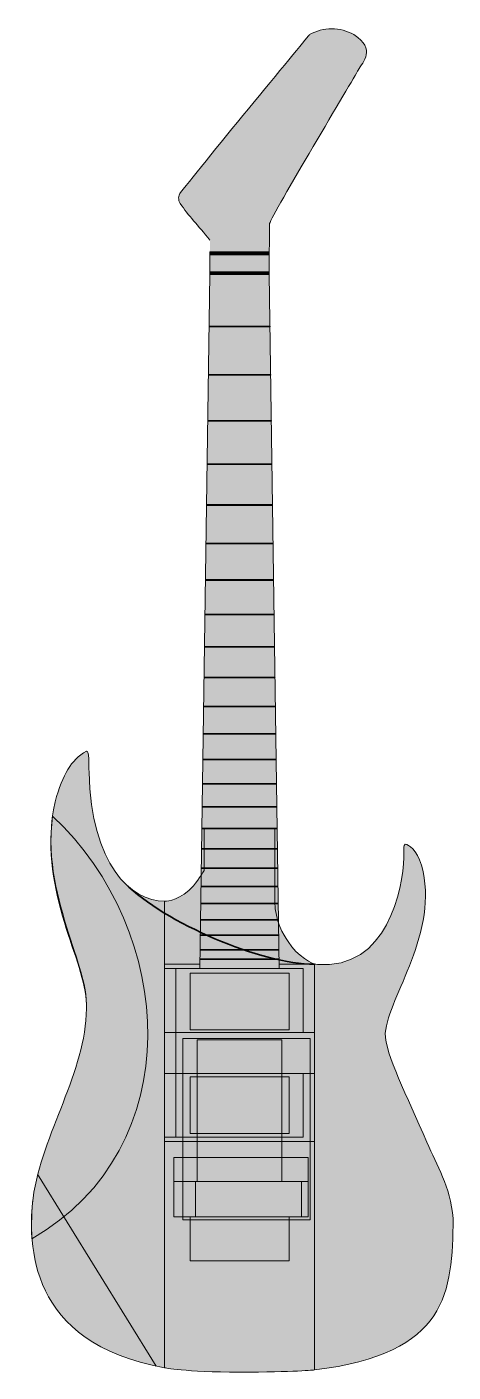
# Model space of a CAD drawing. Header units: millimetres. Extents: x 146 to 447, y -1033 to -84.
import ezdxf

# ---------------------------------------------------------------- set-up
doc = ezdxf.new("R2010")
doc.units = ezdxf.units.MM
doc.header["$MEASUREMENT"] = 0
doc.layers.add('Layer 1', color=7, linetype='Continuous')

# ---------------------------------------------------------------- blocks, each defined once
blk = doc.blocks.new('block 4')
at = {"layer": 'Layer 1', "true_color": 0x000033}
blk.add_hatch(color=178, dxfattribs=at).paths.add_polyline_path([(346.2, -925.74), (256.2, -925.74), (256.2, -797.74), (346.2, -797.74)])
at = {"layer": 'Layer 1', "true_color": 0x031ca6}
blk.add_hatch(color=164, dxfattribs=at).paths.add_polyline_path([(326.2, -898.74), (266.2, -898.74), (266.2, -798.74), (326.2, -798.74)])
at = {"layer": 'Layer 1', "lineweight": 0}
for points in [[(346.2, -925.74), (256.2, -925.74), (256.2, -797.74), (346.2, -797.74), (346.2, -925.74)], [(326.2, -898.74), (266.2, -898.74), (266.2, -798.74), (326.2, -798.74), (326.2, -898.74)]]:
    blk.add_lwpolyline(points, dxfattribs=at)
blk = doc.blocks.new('block 5')
at = {"layer": 'Layer 1', "true_color": 0xf23005}
h = blk.add_hatch(color=20, dxfattribs=at)
h.dxf.hatch_style = 2
edge = h.paths.add_edge_path()
edge.add_spline(control_points=[(271.17, -649.73), (271.17, -649.73), (312.41, -649.73), (321.23, -649.73), (321.23, -655.65), (321.23, -686.33), (321.23, -700.92), (321.23, -715.51), (327.13, -724.26), (330.54, -729.18), (336.53, -739.91), (349.2, -745.35), (349.2, -745.35), (349.2, -745.35), (349.2, -1031.65), (349.2, -1031.65), (349.2, -1031.65), (335.04, -1033.17), (296.12, -1033.17), (257.19, -1033.17), (243.2, -1030.08), (243.2, -1030.08), (243.2, -1030.08), (243.2, -700.78), (243.2, -700.78), (243.2, -700.78), (251.04, -701.33), (260.44, -693.25), (264.7, -689.43), (269.12, -682.68), (271.17, -679.15), (271.17, -673.11), (271.17, -649.73), (271.17, -649.73)], knot_values=[0, 0, 0, 0, 1, 1, 1, 2, 2, 2, 3, 3, 3, 4, 4, 4, 5, 5, 5, 6, 6, 6, 7, 7, 7, 8, 8, 8, 9, 9, 9, 10, 10, 10, 11, 11, 11, 11], degree=3, periodic=1)
h = blk.add_hatch(color=20, dxfattribs=at)
h.dxf.hatch_style = 2
h.paths.add_polyline_path([(349.2, -822.33), (243.2, -822.33), (243.2, -793.4), (349.2, -793.4)])
at = {"layer": 'Layer 1', "lineweight": 0}
blk.add_lwpolyline([(349.2, -822.33), (243.2, -822.33), (243.2, -793.4), (349.2, -793.4), (349.2, -822.33)], dxfattribs=at)
blk.add_open_spline([(271.17, -649.73), (271.17, -649.73), (312.41, -649.73), (321.23, -649.73), (321.23, -655.65), (321.23, -686.33), (321.23, -700.92), (321.23, -715.51), (327.13, -724.26), (330.54, -729.18), (336.53, -739.91), (349.2, -745.35), (349.2, -745.35), (349.2, -745.35), (349.2, -1031.65), (349.2, -1031.65), (349.2, -1031.65), (335.04, -1033.17), (296.12, -1033.17), (257.19, -1033.17), (243.2, -1030.08), (243.2, -1030.08), (243.2, -1030.08), (243.2, -700.78), (243.2, -700.78), (243.2, -700.78), (251.04, -701.33), (260.44, -693.25), (264.7, -689.43), (269.12, -682.68), (271.17, -679.15), (271.17, -673.11), (271.17, -649.73), (271.17, -649.73)], degree=3, knots=[0, 0, 0, 0, 1, 1, 1, 2, 2, 2, 3, 3, 3, 4, 4, 4, 5, 5, 5, 6, 6, 6, 7, 7, 7, 8, 8, 8, 9, 9, 9, 10, 10, 10, 11, 11, 11, 11], dxfattribs=at)
blk = doc.blocks.new('block 8')
at = {"layer": 'Layer 1', "true_color": 0xffffff}
blk.add_hatch(color=7, dxfattribs=at).paths.add_polyline_path([(249.76, -881.63), (249.76, -898.63), (344.76, -898.63), (344.76, -881.63)])
at = {"layer": 'Layer 1', "lineweight": 0}
blk.add_lwpolyline([(249.76, -881.63), (249.76, -898.63), (344.76, -898.63), (344.76, -881.63), (249.76, -881.63)], dxfattribs=at)
blk = doc.blocks.new('block 7')
at = {"layer": 'Layer 1'}
blk.add_blockref('block 8', (0, 0), dxfattribs=at)
blk = doc.blocks.new('block 6')
at = {"layer": 'Layer 1', "true_color": 0x000033}
for points in [[(344.76, -923.63), (249.76, -923.63), (249.76, -881.63), (344.76, -881.63)], [(261.2, -954.63), (261.2, -923.63), (331.2, -923.63), (331.2, -954.63)]]:
    blk.add_hatch(color=178, dxfattribs=at).paths.add_polyline_path(points)
at = {"layer": 'Layer 1', "true_color": 0xffffff}
blk.add_hatch(color=7, dxfattribs=at).paths.add_polyline_path([(264.98, -898.63), (339.98, -898.63), (339.98, -923.63), (264.98, -923.63)])
at = {"layer": 'Layer 1', "lineweight": 0}
for points in [[(344.76, -923.63), (249.76, -923.63), (249.76, -881.63), (344.76, -881.63), (344.76, -923.63)], [(264.98, -898.63), (339.98, -898.63), (339.98, -923.63), (264.98, -923.63), (264.98, -898.63)], [(261.2, -954.63), (261.2, -923.63), (331.2, -923.63), (331.2, -954.63), (261.2, -954.63)]]:
    blk.add_lwpolyline(points, dxfattribs=at)
at = {"layer": 'Layer 1'}
blk.add_blockref('block 7', (0, 0), dxfattribs=at)
blk = doc.blocks.new('block 3')
at = {"layer": 'Layer 1'}
for name in ['block 5', 'block 4', 'block 6']:
    blk.add_blockref(name, (0, 0), dxfattribs=at)
blk = doc.blocks.new('block 11')
at = {"layer": 'Layer 1', "true_color": 0xffffff}
blk.add_hatch(color=7, dxfattribs=at).paths.add_polyline_path([(317.21, -258.56), (275.21, -258.56), (268.2, -748.4), (324.2, -748.4)])
at = {"layer": 'Layer 1', "lineweight": 0}
blk.add_lwpolyline([(317.21, -258.56), (275.21, -258.56), (268.2, -748.4), (324.2, -748.4), (317.21, -258.56)], dxfattribs=at)
blk = doc.blocks.new('block 10')
at = {"layer": 'Layer 1'}
blk.add_blockref('block 11', (0, 0), dxfattribs=at)
blk = doc.blocks.new('block 12')
at = {"layer": 'Layer 1', "true_color": 0x000000}
for points in [[(317.73, -295.45), (274.68, -295.45), (274.69, -294.92), (317.73, -294.92)], [(318.22, -329.59), (274.19, -329.59), (274.2, -329.06), (318.21, -329.06)], [(318.68, -361.99), (273.73, -361.99), (273.73, -361.46), (318.68, -361.46)], [(319.12, -392.58), (273.29, -392.58), (273.3, -392.05), (319.11, -392.05)], [(319.53, -421.44), (272.88, -421.44), (272.88, -420.91), (319.52, -420.91)], [(319.92, -448.69), (272.49, -448.69), (272.49, -448.16), (319.91, -448.16)], [(320.29, -474.41), (272.12, -474.41), (272.13, -473.88), (320.28, -473.88)], [(320.64, -498.68), (271.77, -498.68), (271.78, -498.15), (320.63, -498.15)], [(320.96, -521.59), (271.44, -521.59), (271.45, -521.06), (320.95, -521.06)], [(321.27, -543.22), (271.14, -543.22), (271.14, -542.69), (321.26, -542.69)], [(321.56, -563.63), (270.84, -563.63), (270.85, -563.1), (321.55, -563.1)], [(321.84, -582.89), (270.57, -582.89), (270.58, -582.36), (321.83, -582.36)], [(322.1, -601.08), (270.31, -601.08), (270.32, -600.55), (322.09, -600.55)], [(322.34, -618.24), (270.06, -618.24), (270.07, -617.71), (322.33, -617.71)], [(322.57, -634.44), (269.83, -634.44), (269.84, -633.91), (322.57, -633.91)], [(322.79, -649.73), (269.61, -649.73), (269.62, -649.2), (322.78, -649.2)], [(323, -664.17), (269.41, -664.17), (269.41, -663.64), (322.99, -663.64)], [(323.19, -677.79), (269.21, -677.79), (269.22, -677.26), (323.19, -677.26)], [(323.38, -690.65), (269.03, -690.65), (269.03, -690.12), (323.37, -690.12)], [(323.55, -702.79), (268.85, -702.79), (268.86, -702.26), (323.54, -702.26)], [(323.71, -714.24), (268.69, -714.24), (268.7, -713.71), (323.71, -713.71)], [(323.87, -725.05), (268.53, -725.05), (268.54, -724.52), (323.86, -724.52)], [(324.02, -735.45), (268.39, -735.45), (268.39, -734.92), (324.01, -734.92)], [(324.11, -742.08), (268.29, -742.08), (268.3, -741.55), (324.1, -741.55)]]:
    blk.add_hatch(color=178, dxfattribs=at).paths.add_polyline_path(points)
at = {"layer": 'Layer 1', "lineweight": 0}
for points in [[(317.73, -295.45), (274.68, -295.45), (274.69, -294.92), (317.73, -294.92), (317.73, -295.45)], [(318.22, -329.59), (274.19, -329.59), (274.2, -329.06), (318.21, -329.06), (318.22, -329.59)], [(318.68, -361.99), (273.73, -361.99), (273.73, -361.46), (318.68, -361.46), (318.68, -361.99)], [(319.12, -392.58), (273.29, -392.58), (273.3, -392.05), (319.11, -392.05), (319.12, -392.58)], [(319.53, -421.44), (272.88, -421.44), (272.88, -420.91), (319.52, -420.91), (319.53, -421.44)], [(319.92, -448.69), (272.49, -448.69), (272.49, -448.16), (319.91, -448.16), (319.92, -448.69)], [(320.29, -474.41), (272.12, -474.41), (272.13, -473.88), (320.28, -473.88), (320.29, -474.41)], [(320.64, -498.68), (271.77, -498.68), (271.78, -498.15), (320.63, -498.15), (320.64, -498.68)], [(320.96, -521.59), (271.44, -521.59), (271.45, -521.06), (320.95, -521.06), (320.96, -521.59)], [(321.27, -543.22), (271.14, -543.22), (271.14, -542.69), (321.26, -542.69), (321.27, -543.22)], [(321.56, -563.63), (270.84, -563.63), (270.85, -563.1), (321.55, -563.1), (321.56, -563.63)], [(321.84, -582.89), (270.57, -582.89), (270.58, -582.36), (321.83, -582.36), (321.84, -582.89)], [(322.1, -601.08), (270.31, -601.08), (270.32, -600.55), (322.09, -600.55), (322.1, -601.08)], [(322.34, -618.24), (270.06, -618.24), (270.07, -617.71), (322.33, -617.71), (322.34, -618.24)], [(322.57, -634.44), (269.83, -634.44), (269.84, -633.91), (322.57, -633.91), (322.57, -634.44)], [(322.79, -649.73), (269.61, -649.73), (269.62, -649.2), (322.78, -649.2), (322.79, -649.73)], [(323, -664.17), (269.41, -664.17), (269.41, -663.64), (322.99, -663.64), (323, -664.17)], [(323.19, -677.79), (269.21, -677.79), (269.22, -677.26), (323.19, -677.26), (323.19, -677.79)], [(323.38, -690.65), (269.03, -690.65), (269.03, -690.12), (323.37, -690.12), (323.38, -690.65)], [(323.55, -702.79), (268.85, -702.79), (268.86, -702.26), (323.54, -702.26), (323.55, -702.79)], [(323.71, -714.24), (268.69, -714.24), (268.7, -713.71), (323.71, -713.71), (323.71, -714.24)], [(323.87, -725.05), (268.53, -725.05), (268.54, -724.52), (323.86, -724.52), (323.87, -725.05)], [(324.02, -735.45), (268.39, -735.45), (268.39, -734.92), (324.01, -734.92), (324.02, -735.45)], [(324.11, -742.08), (268.29, -742.08), (268.3, -741.55), (324.1, -741.55), (324.11, -742.08)]]:
    blk.add_lwpolyline(points, dxfattribs=at)
blk = doc.blocks.new('block 15')
at = {"layer": 'Layer 1', "true_color": 0x0f30d1}
blk.add_hatch(color=162, dxfattribs=at).paths.add_polyline_path([(275.2, -242.56), (275.2, -258.56), (317.2, -258.56), (317.2, -242.56)])
at = {"layer": 'Layer 1', "lineweight": 0}
blk.add_lwpolyline([(275.2, -242.56), (275.2, -258.56), (317.2, -258.56), (317.2, -242.56), (275.2, -242.56)], dxfattribs=at)
blk = doc.blocks.new('block 14')
at = {"layer": 'Layer 1'}
blk.add_blockref('block 15', (0, 0), dxfattribs=at)
blk = doc.blocks.new('block 16')
at = {"layer": 'Layer 1', "true_color": 0xf23005}
for points in [[(278.7, -258.56), (275.2, -258.56), (275.2, -256.56), (278.7, -256.56)], [(285.71, -258.56), (278.71, -258.56), (278.71, -256.56), (285.71, -256.56)], [(292.71, -258.56), (285.71, -258.56), (285.71, -256.56), (292.71, -256.56)], [(299.71, -258.56), (292.71, -258.56), (292.71, -256.56), (299.71, -256.56)], [(306.71, -258.56), (299.71, -258.56), (299.71, -256.56), (306.71, -256.56)], [(313.71, -258.56), (306.71, -258.56), (306.71, -256.56), (313.71, -256.56)], [(317.21, -258.56), (313.71, -258.56), (313.71, -256.56), (317.21, -256.56)]]:
    blk.add_hatch(color=20, dxfattribs=at).paths.add_polyline_path(points)
at = {"layer": 'Layer 1', "lineweight": 0}
for points in [[(278.7, -258.56), (275.2, -258.56), (275.2, -256.56), (278.7, -256.56), (278.7, -258.56)], [(285.71, -258.56), (278.71, -258.56), (278.71, -256.56), (285.71, -256.56), (285.71, -258.56)], [(292.71, -258.56), (285.71, -258.56), (285.71, -256.56), (292.71, -256.56), (292.71, -258.56)], [(299.71, -258.56), (292.71, -258.56), (292.71, -256.56), (299.71, -256.56), (299.71, -258.56)], [(306.71, -258.56), (299.71, -258.56), (299.71, -256.56), (306.71, -256.56), (306.71, -258.56)], [(313.71, -258.56), (306.71, -258.56), (306.71, -256.56), (313.71, -256.56), (313.71, -258.56)], [(317.21, -258.56), (313.71, -258.56), (313.71, -256.56), (317.21, -256.56), (317.21, -258.56)]]:
    blk.add_lwpolyline(points, dxfattribs=at)
blk = doc.blocks.new('block 17')
at = {"layer": 'Layer 1', "true_color": 0xf23005}
for points in [[(278.7, -244.56), (275.2, -244.56), (275.2, -242.56), (278.7, -242.56)], [(285.7, -244.56), (278.7, -244.56), (278.7, -242.56), (285.7, -242.56)], [(292.7, -244.56), (285.7, -244.56), (285.7, -242.56), (292.7, -242.56)], [(299.7, -244.56), (292.7, -244.56), (292.7, -242.56), (299.7, -242.56)], [(306.7, -244.56), (299.7, -244.56), (299.7, -242.56), (306.7, -242.56)], [(313.7, -244.56), (306.7, -244.56), (306.7, -242.56), (313.7, -242.56)], [(317.2, -244.56), (313.7, -244.56), (313.7, -242.56), (317.2, -242.56)]]:
    blk.add_hatch(color=20, dxfattribs=at).paths.add_polyline_path(points)
at = {"layer": 'Layer 1', "lineweight": 0}
for points in [[(278.7, -244.56), (275.2, -244.56), (275.2, -242.56), (278.7, -242.56), (278.7, -244.56)], [(285.7, -244.56), (278.7, -244.56), (278.7, -242.56), (285.7, -242.56), (285.7, -244.56)], [(292.7, -244.56), (285.7, -244.56), (285.7, -242.56), (292.7, -242.56), (292.7, -244.56)], [(299.7, -244.56), (292.7, -244.56), (292.7, -242.56), (299.7, -242.56), (299.7, -244.56)], [(306.7, -244.56), (299.7, -244.56), (299.7, -242.56), (306.7, -242.56), (306.7, -244.56)], [(313.7, -244.56), (306.7, -244.56), (306.7, -242.56), (313.7, -242.56), (313.7, -244.56)], [(317.2, -244.56), (313.7, -244.56), (313.7, -242.56), (317.2, -242.56), (317.2, -244.56)]]:
    blk.add_lwpolyline(points, dxfattribs=at)
blk = doc.blocks.new('block 13')
at = {"layer": 'Layer 1'}
for name in ['block 14', 'block 17', 'block 16']:
    blk.add_blockref(name, (0, 0), dxfattribs=at)
blk = doc.blocks.new('block 9')
at = {"layer": 'Layer 1', "true_color": 0xffffff}
h = blk.add_hatch(color=7, dxfattribs=at)
edge = h.paths.add_edge_path()
edge.add_spline(control_points=[(275.3, -234.22), (266.73, -223.69), (260.06, -217.1), (254.29, -208.37), (252.71, -205.98), (252.81, -202.84), (254.58, -200.57), (271.46, -178.88), (345.65, -89.23), (345.65, -89.23), (355.17, -83.77), (367.42, -83.77), (376.98, -89.23), (393.18, -99.66), (383.22, -108.35), (380.12, -114.24), (376.98, -120.1), (319.08, -216.33), (317.46, -222.59), (317.42, -229.32), (317.2, -242.56), (317.2, -242.56), (317.2, -242.56), (275.2, -242.56), (275.2, -242.56)], knot_values=[0, 0, 0, 0, 0.352778, 0.352778, 0.352778, 0.705556, 0.705556, 0.705556, 1.058333, 1.058333, 1.058333, 1.411111, 1.411111, 1.411111, 1.763889, 1.763889, 1.763889, 2.116667, 2.116667, 2.116667, 2.469444, 2.469444, 2.469444, 2.822222, 2.822222, 2.822222, 2.822222], degree=3, periodic=0)
edge.add_line((275.2, -242.56), (275.3, -234.22))
at = {"layer": 'Layer 1', "lineweight": 0}
blk.add_open_spline([(275.3, -234.22), (266.73, -223.69), (260.06, -217.1), (254.29, -208.37), (252.71, -205.98), (252.81, -202.84), (254.58, -200.57), (271.46, -178.88), (345.65, -89.23), (345.65, -89.23), (355.17, -83.77), (367.42, -83.77), (376.98, -89.23), (393.18, -99.66), (383.22, -108.35), (380.12, -114.24), (376.98, -120.1), (319.08, -216.33), (317.46, -222.59), (317.42, -229.32), (317.2, -242.56), (317.2, -242.56), (317.2, -242.56), (275.2, -242.56), (275.2, -242.56)], degree=3, knots=[0, 0, 0, 0, 1, 1, 1, 2, 2, 2, 3, 3, 3, 4, 4, 4, 5, 5, 5, 6, 6, 6, 7, 7, 7, 8, 8, 8, 8], dxfattribs=at)
at = {"layer": 'Layer 1'}
for name in ['block 13', 'block 10', 'block 12']:
    blk.add_blockref(name, (0, 0), dxfattribs=at)
blk = doc.blocks.new('block 20')
at = {"layer": 'Layer 1', "true_color": 0x031ca6}
h = blk.add_hatch(color=164, dxfattribs=at)
edge = h.paths.add_edge_path()
edge.add_spline(control_points=[(189.83, -609.78), (189.7, -603.79), (190.31, -595), (187.96, -594.91), (176.78, -601.71), (171.64, -610.64), (165.84, -630.62), (152.49, -692.22), (189.85, -743.39), (188, -776.58), (187.95, -821.26), (156.6, -864.66), (150.29, -910.46), (146.92, -942.33), (145.93, -1012.78), (243.2, -1030.08), (243.2, -1030.08), (243.2, -700.78), (243.2, -700.78), (219.54, -700.78), (191.42, -675.29), (189.83, -609.78)], knot_values=[0, 0, 0, 0, 1, 1, 1, 2, 2, 2, 3, 3, 3, 4, 4, 4, 5, 5, 5, 6, 6, 6, 7, 7, 7, 7], degree=3, periodic=1)
at = {"layer": 'Layer 1', "lineweight": 0}
blk.add_open_spline([(189.83, -609.78), (189.7, -603.79), (190.31, -595), (187.96, -594.91), (176.78, -601.71), (171.64, -610.64), (165.84, -630.62), (152.49, -692.22), (189.85, -743.39), (188, -776.58), (187.95, -821.26), (156.6, -864.66), (150.29, -910.46), (146.92, -942.33), (145.93, -1012.78), (243.2, -1030.08), (243.2, -1030.08), (243.2, -700.78), (243.2, -700.78), (219.54, -700.78), (191.42, -675.29), (189.83, -609.78)], degree=3, knots=[0, 0, 0, 0, 1, 1, 1, 2, 2, 2, 3, 3, 3, 4, 4, 4, 5, 5, 5, 6, 6, 6, 7, 7, 7, 7], dxfattribs=at)
blk = doc.blocks.new('block 19')
at = {"layer": 'Layer 1'}
blk.add_blockref('block 20', (0, 0), dxfattribs=at)
blk = doc.blocks.new('block 22')
at = {"layer": 'Layer 1', "true_color": 0x191919}
h = blk.add_hatch(color=179, dxfattribs=at)
h.paths.add_polyline_path([(341.2, -867.33), (251.2, -867.33), (251.2, -822.33), (341.2, -822.33)])
h.paths.add_polyline_path([(261.2, -864.83), (331.2, -864.83), (331.2, -824.83), (261.2, -824.83)])
at = {"layer": 'Layer 1', "lineweight": 0}
for points in [[(341.2, -867.33), (251.2, -867.33), (251.2, -822.33), (341.2, -822.33), (341.2, -867.33)], [(261.2, -864.83), (331.2, -864.83), (331.2, -824.83), (261.2, -824.83), (261.2, -864.83)]]:
    blk.add_lwpolyline(points, dxfattribs=at)
blk = doc.blocks.new('block 23')
at = {"layer": 'Layer 1', "true_color": 0x191919}
h = blk.add_hatch(color=179, dxfattribs=at)
h.paths.add_polyline_path([(341.2, -793.4), (251.2, -793.4), (251.2, -748.4), (341.2, -748.4)])
h.paths.add_polyline_path([(261.2, -791.6), (331.2, -791.6), (331.2, -751.6), (261.2, -751.6)])
at = {"layer": 'Layer 1', "lineweight": 0}
for points in [[(341.2, -793.4), (251.2, -793.4), (251.2, -748.4), (341.2, -748.4), (341.2, -793.4)], [(261.2, -791.6), (331.2, -791.6), (331.2, -751.6), (261.2, -751.6), (261.2, -791.6)]]:
    blk.add_lwpolyline(points, dxfattribs=at)
blk = doc.blocks.new('block 21')
at = {"layer": 'Layer 1', "true_color": 0xf13005}
h = blk.add_hatch(color=20, dxfattribs=at)
h.dxf.hatch_style = 2
h.paths.add_polyline_path([(243.2, -745.35), (268.2, -745.35), (268.2, -748.4), (324.2, -748.4), (324.2, -745.35), (349.2, -745.35), (349.2, -870.33), (243.2, -870.33)])
h.paths.add_polyline_path([(261.2, -864.83), (331.2, -864.83), (331.2, -824.83), (261.2, -824.83)])
h.paths.add_polyline_path([(261.2, -791.6), (331.2, -791.6), (331.2, -751.6), (261.2, -751.6)])
at = {"layer": 'Layer 1', "true_color": 0x031ca6}
for points in [[(261.2, -751.6), (331.2, -751.6), (331.2, -791.6), (261.2, -791.6)], [(261.2, -824.83), (331.2, -824.83), (331.2, -864.83), (261.2, -864.83)]]:
    blk.add_hatch(color=164, dxfattribs=at).paths.add_polyline_path(points)
at = {"layer": 'Layer 1', "lineweight": 0}
for points in [[(243.2, -745.35), (268.2, -745.35), (268.2, -748.4), (324.2, -748.4), (324.2, -745.35), (349.2, -745.35), (349.2, -870.33), (243.2, -870.33), (243.2, -745.35)], [(261.2, -791.6), (331.2, -791.6), (331.2, -751.6), (261.2, -751.6), (261.2, -791.6)], [(261.2, -751.6), (331.2, -751.6), (331.2, -791.6), (261.2, -791.6), (261.2, -751.6)], [(261.2, -864.83), (331.2, -864.83), (331.2, -824.83), (261.2, -824.83), (261.2, -864.83)], [(261.2, -824.83), (331.2, -824.83), (331.2, -864.83), (261.2, -864.83), (261.2, -824.83)]]:
    blk.add_lwpolyline(points, dxfattribs=at)
at = {"layer": 'Layer 1'}
for name in ['block 23', 'block 22']:
    blk.add_blockref(name, (0, 0), dxfattribs=at)
blk = doc.blocks.new('block 18')
at = {"layer": 'Layer 1', "true_color": 0xf13005}
h = blk.add_hatch(color=20, dxfattribs=at)
edge = h.paths.add_edge_path()
edge.add_spline(control_points=[(164.07, -640.74), (156.35, -701.31), (189.68, -746.33), (188, -776.58), (187.95, -821.26), (156.6, -864.66), (150.29, -910.46), (149.27, -920.04), (148.61, -924.2), (149.54, -939.13), (261.2, -874.58), (251.2, -722.18), (164.07, -640.74)], knot_values=[0, 0, 0, 0, 1, 1, 1, 2, 2, 2, 3, 3, 3, 4, 4, 4, 4], degree=3, periodic=1)
at = {"layer": 'Layer 1', "true_color": 0x031ca6}
blk.add_hatch(color=164, dxfattribs=at).paths.add_polyline_path([(251.2, -867.33), (243.2, -867.33), (243.2, -748.4), (251.2, -748.4)])
at = {"layer": 'Layer 1', "lineweight": 0}
blk.add_lwpolyline([(251.2, -867.33), (243.2, -867.33), (243.2, -748.4), (251.2, -748.4), (251.2, -867.33)], dxfattribs=at)
at = {"layer": 'Layer 1', "color": 7, "lineweight": 18, "true_color": 0xffffff}
blk.add_lwpolyline([(153.53, -893.58), (237.37, -1028.95)], dxfattribs=at)
at = {"layer": 'Layer 1', "lineweight": 0}
blk.add_open_spline([(164.07, -640.74), (156.35, -701.31), (189.68, -746.33), (188, -776.58), (187.95, -821.26), (156.6, -864.66), (150.29, -910.46), (149.27, -920.04), (148.61, -924.2), (149.54, -939.13), (261.2, -874.58), (251.2, -722.18), (164.07, -640.74)], degree=3, knots=[0, 0, 0, 0, 1, 1, 1, 2, 2, 2, 3, 3, 3, 4, 4, 4, 4], dxfattribs=at)
at = {"layer": 'Layer 1'}
for name in ['block 19', 'block 21']:
    blk.add_blockref(name, (0, 0), dxfattribs=at)
blk = doc.blocks.new('block 26')
at = {"layer": 'Layer 1', "true_color": 0x031ca6}
h = blk.add_hatch(color=164, dxfattribs=at)
edge = h.paths.add_edge_path()
edge.add_spline(control_points=[(428.52, -870.89), (414.43, -837.62), (399.22, -809.27), (399.22, -793.88), (401.64, -767.62), (437.57, -723.13), (424.88, -675.34), (424.88, -675.34), (424.88, -675.34), (424.88, -675.34), (421.35, -664.64), (415.73, -660.6), (413.3, -660.6), (413.3, -660.6), (413.3, -660.6), (413.3, -660.6), (411.94, -661.76), (412.49, -663.04), (412.41, -666.42), (412.53, -683.26), (405.17, -742.18), (359.89, -745.47), (359.89, -745.47), (359.88, -745.47), (359.88, -745.47), (354.72, -745.47), (349.2, -745.35), (349.2, -745.35), (349.2, -745.35), (349.2, -1031.65), (349.2, -1031.65), (443.61, -1020.39), (446.63, -976.52), (447.13, -924.87), (447.13, -924.87), (447.13, -924.87), (447.13, -924.87), (444.96, -901.08), (435.75, -887.95), (428.52, -870.89)], knot_values=[0, 0, 0, 0, 1, 1, 1, 2, 2, 2, 3, 3, 3, 4, 4, 4, 5, 5, 5, 6, 6, 6, 7, 7, 7, 8, 8, 8, 9, 9, 9, 10, 10, 10, 11, 11, 11, 12, 12, 12, 13, 13, 13, 13], degree=3, periodic=1)
at = {"layer": 'Layer 1', "lineweight": 0}
blk.add_open_spline([(428.52, -870.89), (414.43, -837.62), (399.22, -809.27), (399.22, -793.88), (401.64, -767.62), (437.57, -723.13), (424.88, -675.34), (424.88, -675.34), (424.88, -675.34), (424.88, -675.34), (421.35, -664.64), (415.73, -660.6), (413.3, -660.6), (413.3, -660.6), (413.3, -660.6), (413.3, -660.6), (411.94, -661.76), (412.49, -663.04), (412.41, -666.42), (412.53, -683.26), (405.17, -742.18), (359.89, -745.47), (359.89, -745.47), (359.88, -745.47), (359.88, -745.47), (354.72, -745.47), (349.2, -745.35), (349.2, -745.35), (349.2, -745.35), (349.2, -1031.65), (349.2, -1031.65), (443.61, -1020.39), (446.63, -976.52), (447.13, -924.87), (447.13, -924.87), (447.13, -924.87), (447.13, -924.87), (444.96, -901.08), (435.75, -887.95), (428.52, -870.89)], degree=3, knots=[0, 0, 0, 0, 1, 1, 1, 2, 2, 2, 3, 3, 3, 4, 4, 4, 5, 5, 5, 6, 6, 6, 7, 7, 7, 8, 8, 8, 9, 9, 9, 10, 10, 10, 11, 11, 11, 12, 12, 12, 13, 13, 13, 13], dxfattribs=at)
blk = doc.blocks.new('block 25')
at = {"layer": 'Layer 1'}
blk.add_blockref('block 26', (0, 0), dxfattribs=at)
blk = doc.blocks.new('block 24')
at = {"layer": 'Layer 1'}
blk.add_blockref('block 25', (0, 0), dxfattribs=at)
blk = doc.blocks.new('block 2')
at = {"layer": 'Layer 1', "color": 7, "lineweight": 35, "true_color": 0xffffff}
blk.add_open_spline([(215.33, -688.3), (243.24, -716.21), (312.08, -745.35), (349.2, -745.35)], degree=3, dxfattribs=at)
at = {"layer": 'Layer 1'}
for name in ['block 9', 'block 18', 'block 3', 'block 24']:
    blk.add_blockref(name, (0, 0), dxfattribs=at)

msp = doc.modelspace()

# ---------------------------------------------------------------- block references
at = {"layer": 'Layer 1'}
msp.add_blockref('block 2', (0, 0), dxfattribs=at)

doc.saveas('drawing.dxf')
